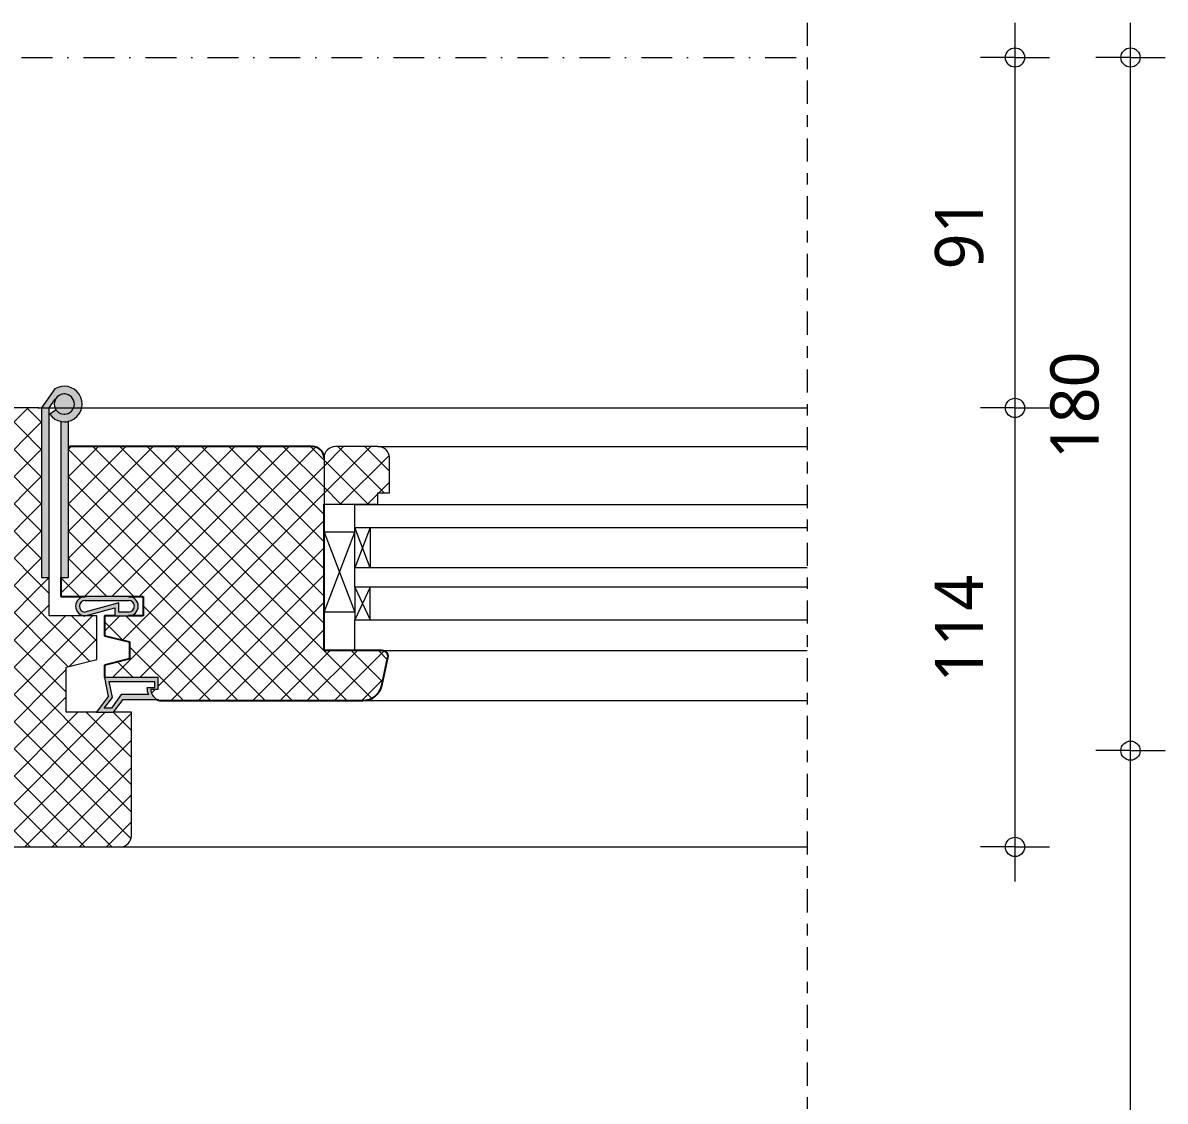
# Model space of a CAD drawing. Header units: millimetres. Extents: x -435 to 27166, y -19117 to 26500.
# Drawn here: x 3912.6 to 4209.3, y 19410.5 to 19690.6 of the extents above; entities that cross this region are included whole.
import ezdxf

# ---------------------------------------------------------------- set-up
doc = ezdxf.new("R2010")
doc.units = ezdxf.units.MM
doc.linetypes.add('MV_center', pattern=[15, 6, -3, 3, -3])
doc.linetypes.add('MV_stramien', pattern=[16, 8, -4, 0, -4])
for name, color, linetype, lineweight in [('A-ANNO-DIMS', 211, 'Continuous', 13), ('A-ANNO-DIMS-5', 211, 'Continuous', 13), ('A-DETL', 90, 'Continuous', 13), ('A-DETL-GENF', 92, 'Continuous', 18)]:
    doc.layers.add(name, color=color, linetype=linetype, lineweight=lineweight)
doc.styles.add('Segoe UI_3', font='segoeui.ttf', dxfattribs={"height": 12.5})
doc.dimstyles.new('2_5_mm', dxfattribs={"dimscale": 304.8, "dimtxt": 13.092049, "dimasz": 0.016404, "dimexe": 0.029528, "dimexo": 0.0625, "dimgap": 0.014764, "dimtad": 1, "dimdec": 0, "dimzin": 0, "dimdsep": 46, "dimtxsty": 'Segoe UI_3', "dimblk1": 'DOTBLANK', "dimblk2": 'DOTBLANK', "dimsah": 1, "dimcen": 0.09, "dimdle": 0.029528, "dimazin": 0, "dimtfac": 1, "dimtdec": 4, "dimtix": 1, "dimtmove": 0, "dimatfit": 3, "dimfxl": 0.029528, "dimfxlon": 1, "dimtvp": 1, "dimtfill": 1, "dimtolj": 1, "dimtzin": 0, "dimarcsym": 2})
pattern_1 = [(45, (0, 0), (-3.5355339, 3.5355339), []), (135, (0, 0), (-3.5355339, -3.5355339), [])]

# ---------------------------------------------------------------- blocks, each defined once
blk = doc.blocks.new('31 driedubbel_glas - HR___-V15-Details Appartement')
at = {"layer": 'A-DETL-GENF', "lineweight": 13}
for p, q in [((92.53, 38), (210, 38)), ((210, 38), (210, 30)), ((210, 30), (92.53, 30)), ((210, 30), (206, 30)), ((210, 21.5), (206, 30)), ((206, 21.5), (210, 30)), ((206, 30), (206, 21.5)), ((210, 21.5), (210, 30)), ((92.53, 21.5), (210, 21.5)), ((210, 21.5), (210, 0)), ((92.53, 16.5), (210, 16.5)), ((206, 6), (206, 16.5)), ((206, 16.5), (210, 6)), ((206, 6), (210, 16.5)), ((210, 6), (92.53, 6)), ((210, 0), (92.53, 0))]:
    blk.add_line(p, q, dxfattribs=at)
blk = doc.blocks.new('NLRS_00_DI_maskeer - Type 1-4234946-Details Appartement')
at = {"layer": 'A-DETL-GENF', "linetype": 'MV_center'}
blk.add_line((-100, 0), (214, 0), dxfattribs=at)
blk = doc.blocks.new('DIMBLOCK70-Details Appartement')
at = {"layer": 'A-ANNO-DIMS-5'}
for p, q in [((4200.34, 19501.56), (4191.34, 19501.56)), ((4200.34, 19062.56), (4200.34, 19501.56)), ((4200.34, 19501.56), (4209.34, 19501.56)), ((4200.34, 19071.56), (4191.34, 19071.56)), ((4200.34, 19071.56), (4209.34, 19071.56))]:
    blk.add_line(p, q, dxfattribs=at)
for centre in [(4200.34, 19501.56), (4200.34, 19071.56)]:
    blk.add_circle(centre, 2.5, dxfattribs=at)
at = {"layer": 'A-ANNO-DIMS-5', "color": 0, "insert": (4179.54, 19272.28), "char_height": 12.5, "width": 34.2774, "attachment_point": 1, "rotation": 90, "line_spacing_factor": 1.142579, "style": 'Segoe UI_3', "bg_fill": 3, "box_fill_scale": 1.25, "bg_fill_color": 9, "bg_fill_true_color": 13158600, "bg_fill_transparency": 0}
blk.add_mtext('430', dxfattribs=at)
blk = doc.blocks.new('_DotBlank')
at = {"color": 0, "linetype": 'ByBlock', "lineweight": -2}
blk.add_line((-0.5, 0), (-1, 0), dxfattribs=at)
blk.add_circle((0, 0), 0.5, dxfattribs=at)
blk = doc.blocks.new('DIMBLOCK71-Details Appartement')
at = {"layer": 'A-ANNO-DIMS-5'}
for p, q in [((4200.34, 19501.56), (4200.34, 19690.56)), ((4200.34, 19681.56), (4191.34, 19681.56)), ((4200.34, 19681.56), (4209.34, 19681.56)), ((4200.34, 19501.56), (4191.34, 19501.56)), ((4200.34, 19501.56), (4209.34, 19501.56))]:
    blk.add_line(p, q, dxfattribs=at)
for centre in [(4200.34, 19681.56), (4200.34, 19501.56)]:
    blk.add_circle(centre, 2.5, dxfattribs=at)
at = {"layer": 'A-ANNO-DIMS-5', "color": 0, "insert": (4179.54, 19577.28), "char_height": 12.5, "width": 34.2774, "attachment_point": 1, "rotation": 90, "line_spacing_factor": 1.142579, "style": 'Segoe UI_3', "bg_fill": 3, "box_fill_scale": 1.25, "bg_fill_color": 9, "bg_fill_true_color": 13158600, "bg_fill_transparency": 0}
blk.add_mtext('180', dxfattribs=at)
blk = doc.blocks.new('DIMBLOCK74-Details Appartement')
at = {"layer": 'A-ANNO-DIMS-5'}
for p, q in [((4170.34, 19590.56), (4161.34, 19590.56)), ((4170.34, 19467.56), (4170.34, 19590.56)), ((4170.34, 19590.56), (4179.34, 19590.56)), ((4170.34, 19476.56), (4161.34, 19476.56)), ((4170.34, 19476.56), (4179.34, 19476.56))]:
    blk.add_line(p, q, dxfattribs=at)
for centre in [(4170.34, 19590.56), (4170.34, 19476.56)]:
    blk.add_circle(centre, 2.5, dxfattribs=at)
at = {"layer": 'A-ANNO-DIMS-5', "color": 0, "insert": (4149.54, 19519.28), "char_height": 12.5, "width": 34.2774, "attachment_point": 1, "rotation": 90, "line_spacing_factor": 1.142579, "style": 'Segoe UI_3', "bg_fill": 3, "box_fill_scale": 1.25, "bg_fill_color": 9, "bg_fill_true_color": 13158600, "bg_fill_transparency": 0}
blk.add_mtext('114', dxfattribs=at)
blk = doc.blocks.new('DIMBLOCK75-Details Appartement')
at = {"layer": 'A-ANNO-DIMS-5'}
for p, q in [((4170.34, 19590.56), (4170.34, 19690.56)), ((4170.34, 19681.56), (4161.34, 19681.56)), ((4170.34, 19681.56), (4179.34, 19681.56)), ((4170.34, 19590.56), (4161.34, 19590.56)), ((4170.34, 19590.56), (4179.34, 19590.56))]:
    blk.add_line(p, q, dxfattribs=at)
for centre in [(4170.34, 19681.56), (4170.34, 19590.56)]:
    blk.add_circle(centre, 2.5, dxfattribs=at)
at = {"layer": 'A-ANNO-DIMS-5', "color": 0, "insert": (4149.54, 19626.54), "char_height": 12.5, "width": 22.8516, "attachment_point": 1, "rotation": 90, "line_spacing_factor": 1.142579, "style": 'Segoe UI_3', "bg_fill": 3, "box_fill_scale": 1.25, "bg_fill_color": 9, "bg_fill_true_color": 13158600, "bg_fill_transparency": 0}
blk.add_mtext('91', dxfattribs=at)

msp = doc.modelspace()

# ---------------------------------------------------------------- hatches: boundary and pattern name
at = {"layer": 'A-DETL-GENF'}
for points in [[(3917.47, 19546.56), (3919.47, 19546.56), (3919.47, 19590.58), (3921.51, 19593.42), (3922.22, 19593.92), (3922.84, 19594.14), (3923.5, 19594.19), (3924.15, 19594.07), (3924.76, 19593.79), (3925.27, 19593.37), (3925.66, 19592.84), (3925.91, 19592.22), (3925.99, 19591.57), (3925.9, 19590.89), (3925.64, 19590.26), (3925.22, 19589.71), (3924.68, 19589.3), (3924.04, 19589.03), (3923.37, 19588.94), (3922.69, 19589.03), (3922.05, 19589.3), (3921.38, 19589.88), (3921.22, 19590.06), (3919.58, 19588.92), (3920.38, 19588.03), (3921.39, 19587.39), (3922.53, 19587.02), (3923.72, 19586.96), (3924.89, 19587.2), (3925.99, 19587.77), (3926.85, 19588.53), (3927.58, 19589.71), (3927.9, 19590.65), (3927.98, 19591.84), (3927.76, 19593.02), (3927.24, 19594.09), (3926.46, 19595), (3925.48, 19595.68), (3924.35, 19596.08), (3923.16, 19596.19), (3921.99, 19595.98), (3920.9, 19595.48), (3917.47, 19590.58)], [(3923.37, 19588.94), (3924.04, 19589.03), (3924.68, 19589.3), (3925.22, 19589.71), (3925.64, 19590.26), (3925.9, 19590.89), (3925.99, 19591.57), (3925.9, 19592.25), (3925.64, 19592.88), (3925.22, 19593.42), (3924.68, 19593.84), (3924.04, 19594.1), (3923.37, 19594.19), (3922.69, 19594.1), (3922.05, 19593.84), (3921.51, 19593.42), (3921.09, 19592.88), (3920.83, 19592.25), (3920.74, 19591.57), (3920.83, 19590.89), (3921.09, 19590.26), (3921.51, 19589.71), (3922.05, 19589.3), (3922.69, 19589.03)], [(3923.72, 19546.56), (3924.47, 19546.56), (3924.47, 19587.08), (3923.33, 19586.96), (3922.47, 19587.02), (3922.53, 19546.56), (3923.5, 19546.56)]]:
    msp.add_hatch(color=8, dxfattribs=at).paths.add_polyline_path(points)
at = {"layer": 'A-DETL-GENF', "lineweight": 13}
h = msp.add_hatch(dxfattribs=at)
h.set_pattern_fill('FP_20', color=250, style=0, pattern_type=2)
h.set_pattern_definition(pattern_1)
h.paths.add_polyline_path([(3919.47, 19536.56), (3919.47, 19546.56), (3917.47, 19546.56), (3917.47, 19590.37), (3917.25, 19590.46), (3916.47, 19590.56), (3876.84, 19590.56), (3876.07, 19590.46), (3875.34, 19590.16), (3874.72, 19589.68), (3874.25, 19589.06), (3873.95, 19588.34), (3873.84, 19587.56), (3873.84, 19536.56), (3883.58, 19536.56)])
h.paths.add_polyline_path([(3876.84, 19476.56), (3937.84, 19476.56), (3938.62, 19476.66), (3939.34, 19476.96), (3939.97, 19477.44), (3940.44, 19478.06), (3940.74, 19478.78), (3940.84, 19479.56), (3940.84, 19511.56), (3923.84, 19511.56), (3923.84, 19523.27), (3931.84, 19525.27), (3931.84, 19536.56), (3881.81, 19536.56), (3882.46, 19536.48), (3883.19, 19536.12), (3883.58, 19535.83), (3883.98, 19535.31), (3884.23, 19534.71), (3884.31, 19534.06), (3884.23, 19533.41), (3883.98, 19532.81), (3883.58, 19532.29), (3883.06, 19531.9), (3882.46, 19531.65), (3881.81, 19531.56), (3881.81, 19525.06), (3882.46, 19524.98), (3883.06, 19524.73), (3883.58, 19524.33), (3883.98, 19523.81), (3884.23, 19523.21), (3884.31, 19522.56), (3884.23, 19521.91), (3883.98, 19521.31), (3883.58, 19520.79), (3883.06, 19520.4), (3882.46, 19520.15), (3881.81, 19520.06), (3881.81, 19513.56), (3882.46, 19513.48), (3883.06, 19513.23), (3883.58, 19512.83), (3883.98, 19512.31), (3884.23, 19511.71), (3884.31, 19511.06), (3884.23, 19510.41), (3883.98, 19509.81), (3883.58, 19509.29), (3883.06, 19508.9), (3882.46, 19508.65), (3881.81, 19508.56), (3873.84, 19508.56), (3873.84, 19479.56), (3873.95, 19478.78), (3874.25, 19478.06), (3874.72, 19477.44), (3875.34, 19476.96), (3876.07, 19476.66)])
h = msp.add_hatch(dxfattribs=at)
h.set_pattern_fill('FP_20', color=250, style=0, pattern_type=2)
h.set_pattern_definition(pattern_1)
h.paths.add_polyline_path([(3948.31, 19514.56), (4000.95, 19514.56), (4002.07, 19514.69), (4003.13, 19515.06), (4004.08, 19515.66), (4004.87, 19516.46), (4005.47, 19517.41), (4005.83, 19518.48), (4007.47, 19526.12), (4007.41, 19526.49), (4007.26, 19526.84), (4007.02, 19527.14), (4006.71, 19527.37), (4006.35, 19527.51), (4005.98, 19527.56), (3990.84, 19527.56), (3990.84, 19577.56), (3990.74, 19578.34), (3990.44, 19579.06), (3989.97, 19579.68), (3989.34, 19580.16), (3988.62, 19580.46), (3987.84, 19580.56), (3925.47, 19580.56), (3924.69, 19580.46), (3924.47, 19580.37), (3924.47, 19546.56), (3922.47, 19546.56), (3922.47, 19541.56), (3943.84, 19541.56), (3943.84, 19536.56), (3933.84, 19536.56), (3933.84, 19531.41), (3940.35, 19529.78), (3940.35, 19525.38), (3933.84, 19523.75), (3933.84, 19520.52), (3947.78, 19520.52), (3947.78, 19517.51), (3945.84, 19517.51), (3945.99, 19516.63), (3946.28, 19515.98), (3946.7, 19515.44), (3947.23, 19515.01), (3947.78, 19514.72)])
h = msp.add_hatch(dxfattribs=at)
h.set_pattern_fill('FP_20', color=250, style=0, pattern_type=2)
h.set_pattern_definition(pattern_1)
h.paths.add_polyline_path([(4004.84, 19565.56), (4004.84, 19568.52), (4007.84, 19568.52), (4007.84, 19577.56), (4007.74, 19578.34), (4007.44, 19579.06), (4006.97, 19579.68), (4006.34, 19580.16), (4005.62, 19580.46), (4004.84, 19580.56), (3993.84, 19580.56), (3993.07, 19580.46), (3992.34, 19580.16), (3991.72, 19579.68), (3991.25, 19579.06), (3990.95, 19578.34), (3990.84, 19577.56), (3990.84, 19565.56), (3996.61, 19565.56)])
at = {"layer": 'A-DETL-GENF'}
h = msp.add_hatch(color=7, dxfattribs=at)
h.paths.add_polyline_path([(3936.51, 19536.56), (3940.08, 19536.56), (3940.72, 19536.65), (3941.33, 19536.9), (3941.85, 19537.29), (3942.24, 19537.81), (3942.49, 19538.41), (3942.58, 19539.06), (3942.49, 19539.71), (3942.24, 19540.31), (3941.83, 19540.84), (3941.33, 19541.23), (3940.72, 19541.48), (3940.08, 19541.56), (3928.81, 19541.56), (3928.17, 19541.48), (3927.56, 19541.23), (3927.05, 19540.83), (3926.65, 19540.31), (3926.4, 19539.71), (3926.31, 19539.06), (3926.4, 19538.41), (3926.65, 19537.81), (3927.05, 19537.29), (3927.56, 19536.9), (3928.17, 19536.65), (3928.81, 19536.56), (3936.51, 19538.62)])
h.paths.add_polyline_path([(3937.51, 19537.56), (3937.51, 19539.93), (3928.7, 19537.56), (3928.33, 19537.64), (3927.98, 19537.81), (3927.69, 19538.06), (3927.48, 19538.38), (3927.35, 19538.74), (3927.32, 19539.12), (3927.38, 19539.49), (3927.53, 19539.84), (3927.77, 19540.14), (3928.08, 19540.37), (3928.44, 19540.51), (3928.81, 19540.56), (3940.47, 19540.51), (3940.83, 19540.36), (3941.14, 19540.12), (3941.38, 19539.81), (3941.53, 19539.45), (3941.58, 19539.06), (3941.53, 19538.67), (3941.38, 19538.31), (3941.14, 19538), (3940.83, 19537.76), (3940.47, 19537.61), (3940.08, 19537.56)])
h = msp.add_hatch(color=7, dxfattribs=at)
h.paths.add_polyline_path([(3936.14, 19511.56), (3938.62, 19514.86), (3947.45, 19514.86), (3946.91, 19515.22), (3946.46, 19515.69), (3946.12, 19516.25), (3945.91, 19516.87), (3945.84, 19517.51), (3947.78, 19517.51), (3947.78, 19520.52), (3933.84, 19520.52), (3934.8, 19515.62), (3931.74, 19511.56)])
h.paths.add_polyline_path([(3933.75, 19512.56), (3935.87, 19515.37), (3935.06, 19519.52), (3946.78, 19519.52), (3946.78, 19517.87), (3944.83, 19517.87), (3944.93, 19516.99), (3945.21, 19516.15), (3938.12, 19516.15), (3935.64, 19512.56)])

# ---------------------------------------------------------------- linework, layer by layer
at = {"layer": 'A-DETL', "linetype": 'MV_stramien', "lineweight": 18}
msp.add_line((3397.08, 19681.56), (4116.31, 19681.56), dxfattribs=at)
at = {"layer": 'A-DETL', "lineweight": 18}
for p, q in [((3920.9, 19595.48), (3917.47, 19590.58)), ((3919.47, 19590.58), (3921.08, 19592.88)), ((3917.47, 19590.58), (3917.47, 19546.56)), ((3919.47, 19546.56), (3919.47, 19590.58)), ((3921.22, 19590.06), (3919.58, 19588.92)), ((3922.47, 19587.03), (3922.47, 19546.56)), ((3924.47, 19546.56), (3924.47, 19587.08)), ((4004.84, 19565.56), (4004.84, 19568.52)), ((4004.84, 19568.52), (4007.84, 19568.52)), ((3998.84, 19558.31), (3990.84, 19558.31)), ((3990.84, 19537.56), (3998.84, 19558.31)), ((3990.84, 19558.31), (3998.84, 19537.56)), ((3917.47, 19546.56), (3919.47, 19546.56)), ((3922.47, 19546.56), (3924.47, 19546.56)), ((3940.08, 19541.56), (3928.81, 19541.56)), ((3928.81, 19540.56), (3940.08, 19540.56)), ((3937.51, 19539.93), (3928.7, 19537.56)), ((3928.81, 19536.56), (3936.51, 19538.62)), ((3936.51, 19538.62), (3936.51, 19536.56)), ((3937.51, 19537.56), (3937.51, 19539.93)), ((3940.08, 19537.56), (3937.51, 19537.56)), ((3998.84, 19537.56), (3990.84, 19537.56)), ((3936.51, 19536.56), (3940.08, 19536.56)), ((3947.78, 19520.52), (3933.84, 19520.52)), ((3933.84, 19520.52), (3934.8, 19515.62)), ((3947.78, 19517.51), (3947.78, 19520.52)), ((3935.87, 19515.37), (3935.06, 19519.52)), ((3935.06, 19519.52), (3946.78, 19519.52)), ((3946.78, 19517.87), (3944.83, 19517.87)), ((3945.84, 19517.51), (3947.78, 19517.51)), ((3946.78, 19519.52), (3946.78, 19517.87)), ((3934.8, 19515.62), (3931.74, 19511.56)), ((3933.75, 19512.56), (3935.87, 19515.37)), ((3938.12, 19516.15), (3935.64, 19512.56)), ((3936.14, 19511.56), (3938.62, 19514.86)), ((3945.21, 19516.15), (3938.12, 19516.15)), ((3938.62, 19514.86), (3947.45, 19514.86)), ((3931.74, 19511.56), (3936.14, 19511.56)), ((3935.64, 19512.56), (3933.75, 19512.56))]:
    msp.add_line(p, q, dxfattribs=at)
at = {"layer": 'A-DETL'}
for p, q in [((3916.47, 19590.56), (3876.84, 19590.56)), ((3916.47, 19590.56), (4116.31, 19590.56)), ((4004.84, 19580.56), (3993.84, 19580.56)), ((4004.84, 19580.56), (4116.31, 19580.56)), ((3990.84, 19577.56), (3990.84, 19565.56)), ((4007.84, 19568.52), (4007.84, 19577.56)), ((3990.84, 19565.56), (4004.84, 19565.56)), ((3919.47, 19536.56), (3919.47, 19546.56)), ((3931.84, 19536.56), (3919.47, 19536.56)), ((3931.84, 19525.27), (3931.84, 19536.56)), ((3923.84, 19523.27), (3931.84, 19525.27)), ((3923.84, 19511.56), (3923.84, 19523.27)), ((4000.95, 19514.56), (4116.31, 19514.56)), ((3931.74, 19511.56), (3923.84, 19511.56)), ((3940.84, 19511.56), (3936.14, 19511.56)), ((3940.84, 19479.56), (3940.84, 19511.56)), ((3876.84, 19476.56), (3937.84, 19476.56)), ((3937.84, 19476.56), (4116.31, 19476.56))]:
    msp.add_line(p, q, dxfattribs=at)
at = {"layer": 'A-DETL', "lineweight": 25}
for p, q in [((3987.84, 19580.56), (3925.47, 19580.56)), ((3990.84, 19527.56), (3990.84, 19565.56)), ((3922.47, 19546.56), (3922.47, 19541.56)), ((3922.47, 19541.56), (3928.81, 19541.56)), ((3940.08, 19541.56), (3943.84, 19541.56)), ((3943.84, 19541.56), (3943.84, 19536.56)), ((3936.51, 19536.56), (3933.84, 19536.56)), ((3933.84, 19536.56), (3933.84, 19531.41)), ((3943.84, 19536.56), (3940.08, 19536.56)), ((3933.84, 19531.41), (3940.35, 19529.78)), ((3940.35, 19529.78), (3940.35, 19525.38)), ((4005.98, 19527.56), (3990.84, 19527.56)), ((4005.83, 19518.48), (4007.44, 19525.74)), ((3940.35, 19525.38), (3933.84, 19523.75)), ((3933.84, 19523.75), (3933.84, 19520.52)), ((3948.31, 19514.56), (4000.95, 19514.56))]:
    msp.add_line(p, q, dxfattribs=at)
at = {"layer": 'A-DETL', "lineweight": 18}
for centre, radius, start, end in [((3923.37, 19591.57), 4.62, 215, 122.184), ((3923.37, 19591.57), 2.62, 0, 180), ((3923.37, 19591.57), 2.62, 116, 120.2336), ((3923.37, 19591.57), 2.62, 101.5, 105.1068), ((3923.37, 19591.57), 2.62, 87, 90.0149), ((3923.37, 19591.57), 2.62, 72.5, 74.9454), ((3923.37, 19591.57), 2.62, 180, 0), ((3923.37, 19591.57), 2.62, 130.5, 134.6366), ((3923.37, 19591.57), 2.62, 58, 59.8927), ((3923.37, 19591.57), 2.62, 225.3634, 229.5), ((3923.37, 19591.57), 2.62, 239.7664, 244), ((3923.37, 19591.57), 2.62, 254.8932, 258.5), ((3923.37, 19591.57), 2.62, 269.9851, 273), ((3923.37, 19591.57), 2.62, 285.0546, 287.5), ((3923.37, 19591.57), 2.62, 300.1073, 302), ((3923.37, 19591.57), 4.62, 271.3376, 283.8345), ((3928.81, 19539.06), 2.5, 90, 270), ((3928.81, 19539.06), 1.5, 90, 265.5978), ((3940.08, 19539.06), 2.5, 270, 90), ((3940.08, 19539.06), 1.5, 270, 90), ((3948.98, 19517.87), 4.15, 180, 204.4474), ((3948.84, 19517.51), 3, 180, 242.2674)]:
    msp.add_arc(centre, radius, start, end, dxfattribs=at)
at = {"layer": 'A-DETL'}
for centre, start, end in [((3916.47, 19587.56), 70.3657, 90), ((3993.84, 19577.56), 90, 180), ((4004.84, 19577.56), 0, 90), ((3937.84, 19479.56), 270, 0)]:
    msp.add_arc(centre, 3, start, end, dxfattribs=at)
at = {"layer": 'A-DETL', "lineweight": 25}
for centre, radius, start, end in [((3925.47, 19577.56), 3, 90, 109.6343), ((3987.84, 19577.56), 3, 0, 90), ((4005.98, 19526.06), 1.5, 347.5, 90), ((4000.95, 19519.56), 5, 270, 347.5), ((3948.84, 19517.51), 3, 242.0793, 259.6991)]:
    msp.add_arc(centre, radius, start, end, dxfattribs=at)

# ---------------------------------------------------------------- block references
at = {"layer": 'A-DETL-GENF', "linetype": 'MV_center', "rotation": 270}
msp.add_blockref('NLRS_00_DI_maskeer - Type 1-4234946-Details Appartement', (4116.31, 19590.56), dxfattribs=at)
at = {"layer": 'A-DETL-GENF', "lineweight": 13, "rotation": 180}
msp.add_blockref('31 driedubbel_glas - HR___-V15-Details Appartement', (4208.84, 19565.52), dxfattribs=at)

# ---------------------------------------------------------------- dimensions: what is measured, and where the dimension line sits
at = {"layer": 'A-ANNO-DIMS'}
dim = msp.add_linear_dim(base=(4200.34, 19501.56), p1=(4191.34, 19071.56), p2=(4191.34, 19501.56), angle=90, dimstyle='2_5_mm', override={"dimpost": '<>', "dimfxl": 429.999692}, dxfattribs=at)
dim.commit()
dim.dimension.update_dxf_attribs({"geometry": 'DIMBLOCK70-Details Appartement', "text_midpoint": (4189.38, 19286.56)})

# ---------------------------------------------------------------- next in the draw order: dimensions: what is measured, and where the dimension line sits
dim = msp.add_linear_dim(base=(4200.34, 19681.56), p1=(4191.34, 19501.56), p2=(4191.34, 19681.56), angle=90, dimstyle='2_5_mm', override={"dimpost": '<>', "dimfxl": 180.000812}, dxfattribs=at)
dim.commit()
dim.dimension.update_dxf_attribs({"geometry": 'DIMBLOCK71-Details Appartement', "text_midpoint": (4189.35, 19591.56)})

# ---------------------------------------------------------------- next in the draw order: dimensions: what is measured, and where the dimension line sits
dim = msp.add_linear_dim(base=(4170.34, 19590.56), p1=(4161.34, 19476.56), p2=(4161.34, 19590.56), angle=90, dimstyle='2_5_mm', override={"dimpost": '<>', "dimfxl": 114.001167}, dxfattribs=at)
dim.commit()
dim.dimension.update_dxf_attribs({"geometry": 'DIMBLOCK74-Details Appartement', "text_midpoint": (4159.45, 19533.56)})

# ---------------------------------------------------------------- next in the draw order: dimensions: what is measured, and where the dimension line sits
dim = msp.add_linear_dim(base=(4170.34, 19681.56), p1=(4161.34, 19590.56), p2=(4161.34, 19681.56), angle=90, dimstyle='2_5_mm', override={"dimpost": '<>', "dimfxl": 91.000536}, dxfattribs=at)
dim.commit()
dim.dimension.update_dxf_attribs({"geometry": 'DIMBLOCK75-Details Appartement', "text_midpoint": (4159.35, 19636.06)})

doc.saveas('drawing.dxf')
